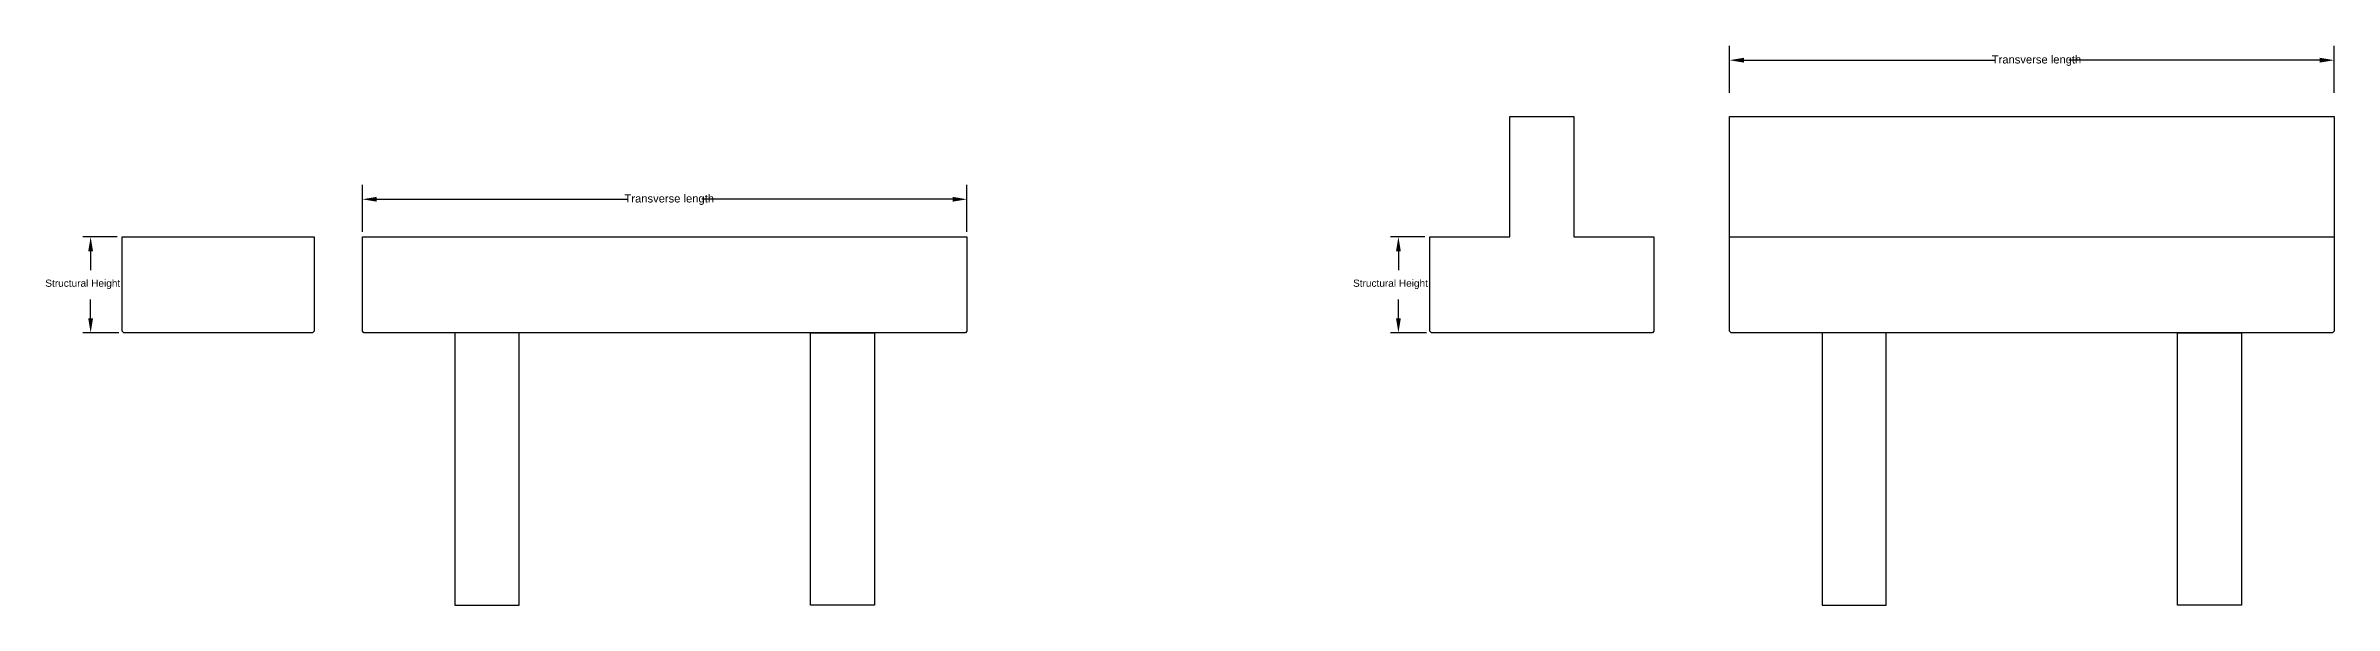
# Model space of a CAD drawing. Header units: inches. Extents: x 16.1 to 76, y 14.1 to 26.1.
# Drawn here: x 47.42 to 76.02, y 18.76 to 25.75 of the extents above; entities that cross this region are included whole.
import ezdxf

# ---------------------------------------------------------------- set-up
doc = ezdxf.new("R2010")
doc.units = ezdxf.units.IN
doc.header["$MEASUREMENT"] = 0
doc.layers.add('5D', color=4, linetype='Continuous')
doc.styles.get("Standard").update_dxf_attribs({"font": 'arial.ttf'})

msp = doc.modelspace()

# ---------------------------------------------------------------- linework, layer by layer
for p, q in [((68.464, 25.161), (68.464, 25.747)), ((76.021, 25.161), (76.021, 25.747)), ((68.644, 25.567), (71.78, 25.567)), ((75.841, 25.567), (72.706, 25.567)), ((51.376, 23.424), (51.376, 24.01)), ((51.556, 23.83), (54.692, 23.83)), ((58.753, 23.83), (55.618, 23.83)), ((58.933, 23.424), (58.933, 24.01)), ((48.312, 23.362), (47.881, 23.362)), ((47.98, 23.182), (47.98, 22.944)), ((64.657, 23.362), (64.226, 23.362)), ((64.325, 23.182), (64.325, 22.944)), ((47.98, 22.342), (47.98, 22.58)), ((64.325, 22.342), (64.325, 22.58)), ((48.332, 22.162), (47.881, 22.162)), ((64.677, 22.162), (64.226, 22.162))]:
    msp.add_line(p, q)
for points in [[(52.534, 22.162), (52.534, 18.762), (53.334, 18.762), (53.334, 22.162)], [(57.776, 22.162), (57.776, 18.762), (56.976, 18.762), (56.976, 22.162)], [(69.622, 22.162), (69.622, 18.762), (70.422, 18.762), (70.422, 22.162)], [(74.864, 22.162), (74.864, 18.762), (74.064, 18.762), (74.064, 22.162)]]:
    msp.add_lwpolyline(points, close=True)
for points in [[(68.644, 25.597), (68.644, 25.537), (68.464, 25.567)], [(75.841, 25.597), (75.841, 25.537), (76.021, 25.567)], [(51.556, 23.86), (51.556, 23.8), (51.376, 23.83)], [(58.753, 23.86), (58.753, 23.8), (58.933, 23.83)], [(47.95, 23.182), (48.01, 23.182), (47.98, 23.362)], [(64.295, 23.182), (64.355, 23.182), (64.325, 23.362)], [(47.95, 22.342), (48.01, 22.342), (47.98, 22.162)], [(64.295, 22.342), (64.355, 22.342), (64.325, 22.162)]]:
    msp.add_solid(points)
at = {"layer": '5D'}
for p, q in [((48.375, 22.182), (48.375, 23.362)), ((48.375, 23.362), (50.775, 23.362)), ((50.775, 23.362), (50.775, 22.182)), ((51.376, 22.182), (51.376, 23.362)), ((51.376, 23.362), (58.933, 23.362)), ((58.933, 23.362), (58.933, 22.182)), ((68.464, 23.362), (76.021, 23.362)), ((48.395, 22.162), (48.375, 22.182)), ((49.575, 22.162), (48.395, 22.162)), ((50.755, 22.162), (49.575, 22.162)), ((50.775, 22.182), (50.755, 22.162)), ((51.396, 22.162), (51.376, 22.182)), ((58.913, 22.162), (51.396, 22.162)), ((58.933, 22.182), (58.913, 22.162)), ((68.484, 22.162), (68.464, 22.182)), ((76.001, 22.162), (68.484, 22.162)), ((76.021, 22.182), (76.001, 22.162))]:
    msp.add_line(p, q, dxfattribs=at)
for points in [[(66.119, 22.162), (64.739, 22.162), (64.719, 22.182), (64.719, 23.362), (65.719, 23.362), (65.719, 24.864), (66.119, 24.864)], [(66.519, 24.864), (66.519, 23.362), (67.519, 23.362), (67.519, 22.182), (67.499, 22.162), (66.119, 22.162)], [(66.119, 24.864), (66.519, 24.864)], [(68.464, 22.182), (68.464, 24.864), (76.021, 24.864), (76.021, 22.182)]]:
    msp.add_lwpolyline(points, dxfattribs=at)

# ---------------------------------------------------------------- texts
at = {"attachment_point": 5}
for s, insert, char_height in [('\\A1;{\\fArial|b0|i0|c162|p34;Transverse length}', (72.3, 25.561), 0.1), ('\\A1;{\\fArial|b0|i0|c162|p34;Transverse length}', (55.212, 23.825), 0.1), ('\\A1;{\\fArial|b0|i0|c162|p34;Structural Height}', (47.882, 22.769), 0.09), ('\\A1;{\\fArial|b0|i0|c162|p34;Structural Height}', (64.226, 22.769), 0.09)]:
    msp.add_mtext(s, dxfattribs=dict(at, insert=insert, char_height=char_height))

doc.saveas('drawing.dxf')
